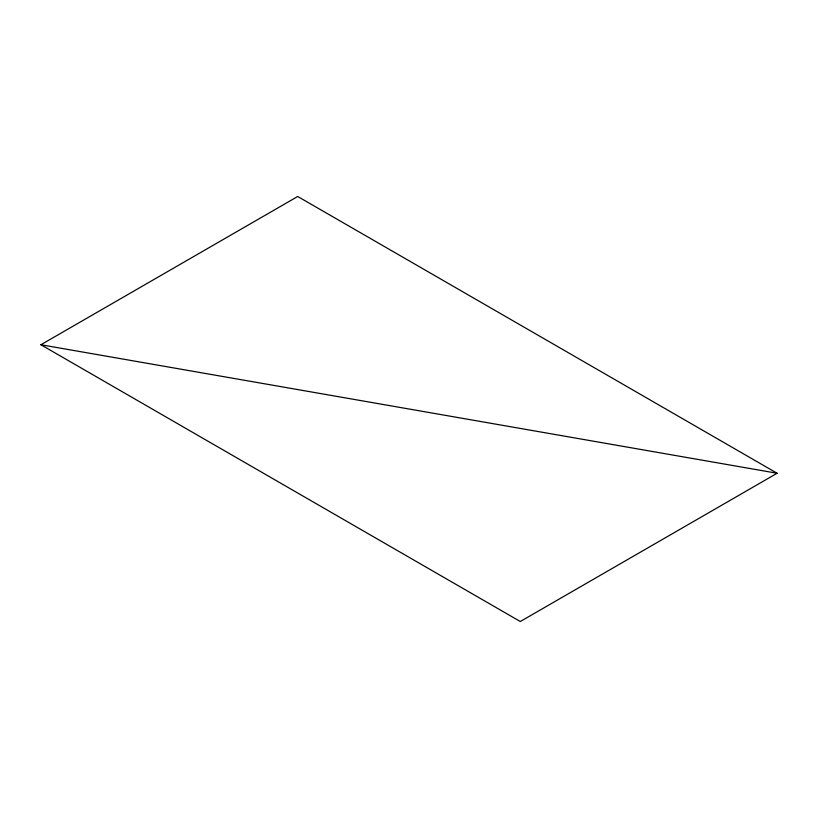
<?xml version="1.0" encoding="UTF-8"?>
<svg xmlns="http://www.w3.org/2000/svg" width="818" height="818" viewBox="0 0 818 818"><rect width="100%" height="100%" fill="white"/><g stroke="black" fill="none" stroke-linecap="round" stroke-linejoin="round"><path stroke-width="1.23" d="M40.9 344.746L297.711 196.484L777.1 473.254L520.289 621.516L40.9 344.746L777.1 473.254"/></g></svg>
